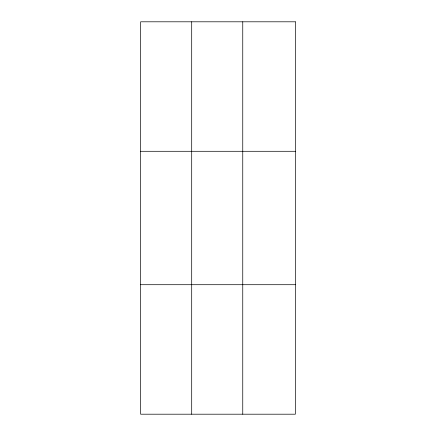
<?xml version="1.0" encoding="UTF-8"?>
<svg xmlns="http://www.w3.org/2000/svg" width="436" height="436" viewBox="0 0 436 436"><rect width="100%" height="100%" fill="white"/><g stroke="black" fill="none" stroke-linecap="round" stroke-linejoin="round"><path stroke-width="0.65" d="M191.698 21.8L191.698 414.2M242.754 21.8L242.754 414.2M140.643 151.292L295.357 151.292M140.643 284.708L295.357 284.708M295.357 21.8L295.357 414.2L140.643 414.2L140.643 21.8L295.357 21.8"/></g></svg>
